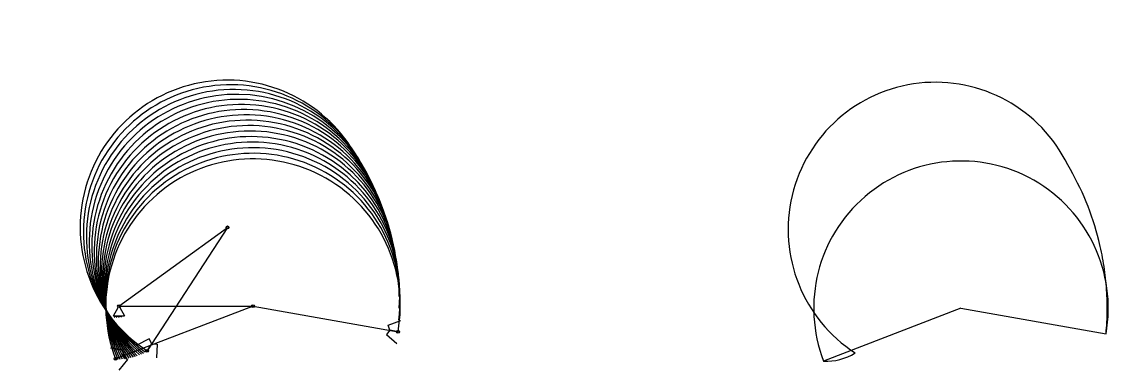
# Model space of a CAD drawing. Header units: millimetres. Extents: x 875 to 8760, y 576 to 3101.
# Drawn here: x 4250 to 6220, y 2204 to 2836 of the extents above; entities that cross this region are included whole.
import ezdxf

# ---------------------------------------------------------------- set-up
doc = ezdxf.new("R2010")
doc.units = ezdxf.units.MM

# ---------------------------------------------------------------- blocks, each defined once
blk = doc.blocks.new('Block1')
for p, q in [((-10, -17.3), (-1.3, -2.2)), ((-10, -17.3), (10, -17.3)), ((-8.8, -20.1), (-6, -17.3)), ((-4.8, -20.1), (-2, -17.3)), ((-0.8, -20.1), (2, -17.3)), ((1.3, -2.2), (10, -17.3)), ((3.2, -20.1), (6, -17.3))]:
    blk.add_line(p, q)
blk.add_circle((0, 0), 2.5)
blk = doc.blocks.new('Block2')
blk.add_line((0, 0), (243, 0))
for centre in [(0, 0), (243, 0)]:
    blk.add_circle(centre, 2.5)
blk = doc.blocks.new('Block3')
for p, q in [((247, 8.7), (268.7, 21.2)), ((0, 0), (267, 0)), ((252, 0), (247, 8.7)), ((252, 0), (247, -8.7)), ((267, 0), (252, 0)), ((247, -8.7), (268.7, -21.2))]:
    blk.add_line(p, q)
for centre in [(0, 0), (267, 0)]:
    blk.add_circle(centre, 2.5)
blk = doc.blocks.new('*U5')
blk.add_arc((0, -85.7), 267, 350, 201)
blk = doc.blocks.new('*U6')
at = {"color": 0, "linetype": 'ByBlock', "lineweight": -2, "transparency": 16777216}
for p, rotation in [((5931.2, 4919.2), 35.99999999999822), ((5940, 4912.9), 33.59999999999825), ((5948.5, 4906.2), 31.19999999999842), ((5956.7, 4899.2), 28.79999999999874), ((5964.6, 4891.8), 26.39999999999877), ((5972.1, 4884.1), 23.99999999999867), ((5979.4, 4876.2), 21.5999999999987), ((5986.3, 4867.9), 19.19999999999889), ((5992.9, 4859.3), 16.79999999999919), ((5999.1, 4850.5), 14.39999999999925), ((6004.9, 4841.4), 11.99999999999953), ((6010.3, 4832), 9.599999999999868), ((6015.3, 4822.5), 7.199999999999929), ((6020, 4812.7), 4.799999999999827), ((6024.2, 4802.8), 2.399999999999955)]:
    blk.add_blockref('*U5', p, dxfattribs=dict(at, rotation=rotation))
blk.add_blockref('*U5', (6028, 4792.7), dxfattribs=at)

msp = doc.modelspace()

# ---------------------------------------------------------------- linework, layer by layer
for q in [(5704.2, 2221), (6216.4, 2270.3)]:
    msp.add_line((5953.4, 2316.7), q)
msp.add_lwpolyline([(6216.4, 2270.3, 0.020947), (6218.5, 2312.8, 0.020947), (6217, 2355.3, 0.020947), (6212, 2397.6, 0.020947), (6203.5, 2439.3, 0.073435), (6147, 2576.5, 1.315067), (5761.6, 2235.6)], format="xyb")
for centre, radius, start, end in [((5953.4, 2316.7), 267, 350, 201), ((5710.4, 2316.7), 95.9, 266.2533, 302.2533)]:
    msp.add_arc(centre, radius, start, end)

# ---------------------------------------------------------------- block references
for name, p in [('*U6', (-1358.2, -2386.5)), ('Block1', (4426.8, 2320.5)), ('Block2', (4426.8, 2320.5))]:
    msp.add_blockref(name, p)
for name, p, rotation in [('Block2', (4426.8, 2320.5), 36), ('Block3', (4623.4, 2463.4), 237), ('Block3', (4669.8, 2320.5), 201), ('Block3', (4669.8, 2320.5), 350.0000000000001)]:
    msp.add_blockref(name, p, dxfattribs=dict(rotation=rotation))

doc.saveas('drawing.dxf')
